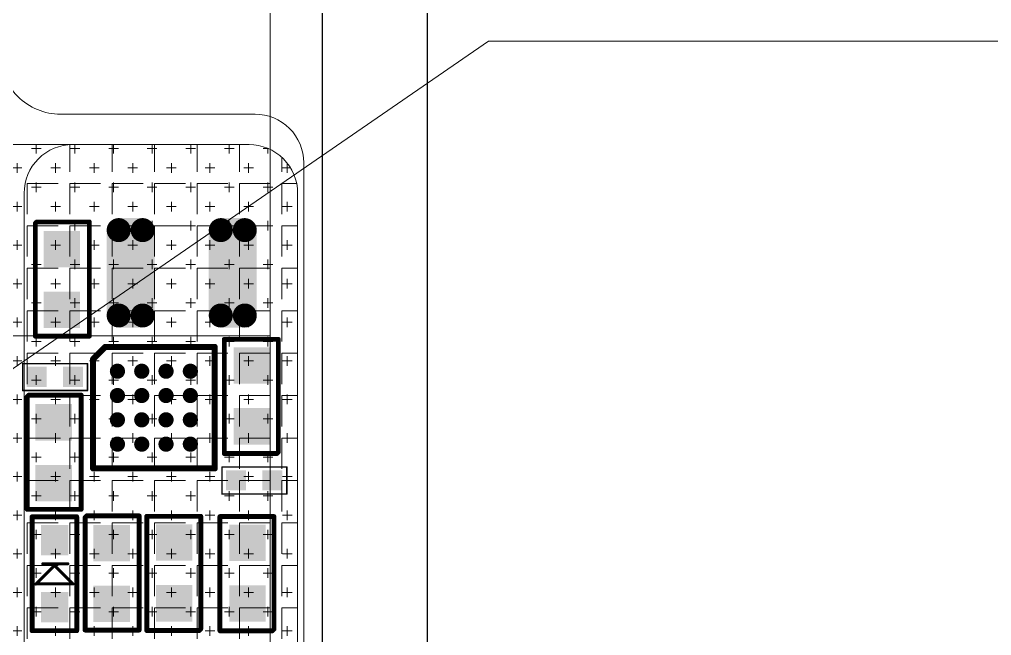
# Model space of a CAD drawing. Header units: millimetres. Extents: x 2674 to 3449, y -296 to 185.
# Drawn here: x 3401.18 to 3417.17, y -149.94 to -139.8 of the extents above; entities that cross this region are included whole.
import ezdxf
from ezdxf.lldxf.tags import DXFTag

# ---------------------------------------------------------------- set-up
doc = ezdxf.new("R2010")
doc.units = ezdxf.units.MM
doc.layers.get('0').update_dxf_attribs({"lineweight": 5})
for name, color, linetype, lineweight in [('DIM', 3, 'Continuous', 5), ('ITO', 2, 'Continuous', 5), ('MFPC', 2, 'Continuous', 5), ('TAPE', 90, 'Continuous', 5)]:
    doc.layers.add(name, color=color, linetype=linetype, lineweight=lineweight)
for name, color, linetype in [('L52', 5, 'Continuous'), ('lens', 6, 'Continuous'), ('TOPLAYER', 1, 'Continuous'), ('TOPOVERLAY', 2, 'Continuous'), ('TOPPASTE', 8, 'Continuous'), ('TOPSOLDER', 216, 'Continuous')]:
    doc.layers.add(name, color=color, linetype=linetype)
doc.styles.add('RD', font='ROMAND.shx', dxfattribs={"width": 0.8})
tags = doc.linetypes.add('CENTER', pattern=[0.6, 0.375, -0.075, 0.075, -0.075]).pattern_tags.tags
tags[10:11] = [DXFTag(74, 4), DXFTag(75, 0), DXFTag(340, '0'), DXFTag(46, 1.0), DXFTag(50, 0.0), DXFTag(44, 0.0), DXFTag(45, 0.0)]
tags[8:9] = [DXFTag(74, 4), DXFTag(75, 0), DXFTag(340, '0'), DXFTag(46, 1.0), DXFTag(50, 0.0), DXFTag(44, 0.0), DXFTag(45, 0.0)]
tags[6:7] = [DXFTag(74, 4), DXFTag(75, 0), DXFTag(340, '0'), DXFTag(46, 1.0), DXFTag(50, 0.0), DXFTag(44, 0.0), DXFTag(45, 0.0)]
tags[4:5] = [DXFTag(74, 4), DXFTag(75, 0), DXFTag(340, '0'), DXFTag(46, 1.0), DXFTag(50, 0.0), DXFTag(44, 0.0), DXFTag(45, 0.0)]
doc.dimstyles.new('DIM', dxfattribs={"dimtxt": 0.8, "dimasz": 0.8, "dimexe": 0, "dimexo": 0.5, "dimgap": 0.11, "dimtad": 0, "dimzin": 1, "dimdsep": 46, "dimtxsty": 'RD', "dimcen": 0, "dimclrd": 256, "dimclre": 256, "dimclrt": 256, "dimadec": 0, "dimazin": 0, "dimtm": 1e-09, "dimtfac": 1, "dimtofl": 0, "dimtmove": 0, "dimatfit": 3, "dimfxl": 1, "dimlwe": -1, "dimarcsym": 0})

# ---------------------------------------------------------------- blocks, each defined once
blk = doc.blocks.new('R178MQM-001-PNL-V01-C')
at = {"layer": 'L52', "color": 7}
blk.add_lwpolyline([(1292.346, -125.745), (1292.346, -125.631), (1292.346, -125.745), (1292.346, -150.739), (1292.346, -150.853), (1292.343, -151.427), (1292.331, -151.865), (1292.311, -152.233), (1292.299, -152.396), (1292.264, -152.724), (1292.22, -153.029), (1292.166, -153.315), (1292.102, -153.585), (1292.102, -153.586), (1292.028, -153.845), (1291.944, -154.094), (1291.85, -154.333), (1291.745, -154.561), (1291.632, -154.78), (1291.61, -154.818), (1291.485, -155.028), (1291.349, -155.228), (1291.203, -155.42), (1291.048, -155.603)], dxfattribs=at)
blk = doc.blocks.new('R178MQK-026-P61-CVL-V01-C')
at = {"layer": 'lens'}
blk.add_line((3136.272, -169.898), (3136.272, -146.028), dxfattribs=at)
at = {"layer": 'lens', "color": 1, "linetype": 'Continuous', "lineweight": 18}
blk.add_lwpolyline([(3129.187, -140.078, -0.414214), (3133.687, -144.578), (3133.687, -170.769, -0.414214), (3129.237, -175.219), (3109.283, -175.219, -0.414214), (3104.783, -170.719), (3104.783, -144.578, -0.414214), (3109.283, -140.078)], format="xyb", close=True, dxfattribs=at)
blk = doc.blocks.new('0201_5')
at = {"layer": 'TOPLAYER'}
for points in [[(0.164998, -0.165001), (0.164998, 0.165001), (-0.164998, -0.165001), (-0.164998, 0.165001)], [(0.764997, -0.165001), (0.764997, 0.165001), (0.435, -0.165001), (0.435, 0.165001)]]:
    blk.add_solid(points, dxfattribs=at)
at = {"layer": 'TOPOVERLAY', "const_width": 0.025001}
for points in [[(-0.23, -0.217), (-0.23, 0.225999)], [(-0.23, 0.225999), (-0.181, 0.225999)], [(-0.18, 0.225999), (0.836, 0.225999)], [(0.836, -0.217), (0.836, 0.225999)], [(-0.23, -0.217), (0.836, -0.217)]]:
    blk.add_lwpolyline(points, dxfattribs=at)
at = {"layer": 'TOPOVERLAY', "const_width": 0.012499}
for points in [[(-0.23625, 0.225999, 1), (-0.223749, 0.225999, 1)], [(-0.23625, 0.225999, 1), (-0.223749, 0.225999, 1)], [(-0.187251, 0.225999, 1), (-0.174749, 0.225999, 1)], [(-0.186251, 0.225999, 1), (-0.173749, 0.225999, 1)], [(0.829749, 0.225999, 1), (0.842251, 0.225999, 1)], [(0.829749, 0.225999, 1), (0.842251, 0.225999, 1)], [(-0.23625, -0.217, 1), (-0.223749, -0.217, 1)], [(-0.23625, -0.217, 1), (-0.223749, -0.217, 1)], [(0.829749, -0.217, 1), (0.842251, -0.217, 1)], [(0.829749, -0.217, 1), (0.842251, -0.217, 1)]]:
    blk.add_lwpolyline(points, format="xyb", close=True, dxfattribs=at)
at = {"layer": 'TOPPASTE'}
for points in [[(0.164998, -0.165001), (0.164998, 0.165001), (-0.164998, -0.165001), (-0.164998, 0.165001)], [(0.764997, -0.165001), (0.764997, 0.165001), (0.435, -0.165001), (0.435, 0.165001)]]:
    blk.add_solid(points, dxfattribs=at)
at = {"layer": 'TOPSOLDER'}
for points in [[(0.164998, -0.165001), (0.164998, 0.165001), (-0.164998, -0.165001), (-0.164998, 0.165001)], [(0.764997, -0.165001), (0.764997, 0.165001), (0.435, -0.165001), (0.435, 0.165001)]]:
    blk.add_solid(points, dxfattribs=at)
blk = doc.blocks.new('DIODE_SCHOTTKY_6')
at = {"layer": 'TOPLAYER'}
for points in [[(-0.249999, -0.224998), (0.249999, -0.224998), (-0.249999, 0.224998), (0.249999, 0.224998)], [(0.849998, -0.224998), (1.349997, -0.224998), (0.849998, 0.224998), (1.349997, 0.224998)]]:
    blk.add_solid(points, dxfattribs=at)
at = {"layer": 'TOPOVERLAY'}
for points, const_width in [([(-0.387835, -0.37039), (-0.387835, 0.364609)], 0.08001), ([(1.486865, 0.364609), (-0.387835, 0.364609)], 0.08001), ([(0.686186, -0.001069), (0.380865, 0.304251)], 0.05), ([(0.380865, -0.30639), (0.380865, 0.304251)], 0.05), ([(1.486865, -0.37039), (1.486865, 0.364609)], 0.08001), ([(0.713064, -0.19479), (0.713064, 0.218011)], 0.05), ([(0.379265, -0.30799), (0.686186, -0.001069)], 0.05), ([(1.486865, -0.37039), (-0.387835, -0.37039)], 0.08001)]:
    blk.add_lwpolyline(points, dxfattribs=dict(at, const_width=const_width))
for points, const_width in [([(-0.407838, 0.364609, 1), (-0.367833, 0.364609, 1)], 0.040005), ([(-0.407838, 0.364609, 1), (-0.367833, 0.364609, 1)], 0.040005), ([(0.368366, 0.304251, 1), (0.393365, 0.304251, 1)], 0.024999), ([(0.368366, 0.304251, 1), (0.393365, 0.304251, 1)], 0.024999), ([(1.466863, 0.364609, 1), (1.506868, 0.364609, 1)], 0.040005), ([(1.466863, 0.364609, 1), (1.506868, 0.364609, 1)], 0.040005), ([(0.700565, 0.218011, 1), (0.725564, 0.218011, 1)], 0.024999), ([(0.673687, -0.001069, 1), (0.698685, -0.001069, 1)], 0.024999), ([(0.673687, -0.001069, 1), (0.698685, -0.001069, 1)], 0.024999), ([(0.366766, -0.30799, 1), (0.391765, -0.30799, 1)], 0.024999), ([(0.368366, -0.30639, 1), (0.393365, -0.30639, 1)], 0.024999), ([(0.700565, -0.19479, 1), (0.725564, -0.19479, 1)], 0.024999), ([(-0.407838, -0.37039, 1), (-0.367833, -0.37039, 1)], 0.040005), ([(-0.407838, -0.37039, 1), (-0.367833, -0.37039, 1)], 0.040005), ([(1.466863, -0.37039, 1), (1.506868, -0.37039, 1)], 0.040005), ([(1.466863, -0.37039, 1), (1.506868, -0.37039, 1)], 0.040005)]:
    blk.add_lwpolyline(points, format="xyb", close=True, dxfattribs=dict(at, const_width=const_width))
at = {"layer": 'TOPPASTE'}
for points in [[(-0.249999, -0.224998), (0.249999, -0.224998), (-0.249999, 0.224998), (0.249999, 0.224998)], [(0.849998, -0.224998), (1.349997, -0.224998), (0.849998, 0.224998), (1.349997, 0.224998)]]:
    blk.add_solid(points, dxfattribs=at)
at = {"layer": 'TOPSOLDER'}
for points in [[(-0.249999, -0.224998), (0.249999, -0.224998), (-0.249999, 0.224998), (0.249999, 0.224998)], [(0.849998, -0.224998), (1.349997, -0.224998), (0.849998, 0.224998), (1.349997, 0.224998)]]:
    blk.add_solid(points, dxfattribs=at)
blk = doc.blocks.new('0402S_24')
at = {"layer": 'TOPLAYER'}
for points in [[(-0.248054, 0.305189), (-0.848053, 0.305189), (-0.248054, -0.29481), (-0.848053, -0.29481)], [(0.751944, 0.305189), (0.151945, 0.305189), (0.751944, -0.29481), (0.151945, -0.29481)]]:
    blk.add_solid(points, dxfattribs=at)
at = {"layer": 'TOPOVERLAY', "const_width": 0.08001}
for points in [[(-0.979853, -0.431411), (-0.979853, 0.457589)], [(0.899747, 0.457589), (-0.979853, 0.457589)], [(0.899747, -0.406011), (0.899747, 0.457589)], [(0.874347, -0.431411), (-0.979853, -0.431411)], [(0.874347, -0.431411), (0.899747, -0.406011)]]:
    blk.add_lwpolyline(points, dxfattribs=at)
at = {"layer": 'TOPOVERLAY', "const_width": 0.040005}
for points in [[(-0.999856, 0.457589, 1), (-0.959851, 0.457589, 1)], [(-0.999856, 0.457589, 1), (-0.959851, 0.457589, 1)], [(0.879744, 0.457589, 1), (0.919749, 0.457589, 1)], [(0.879744, 0.457589, 1), (0.919749, 0.457589, 1)], [(-0.999856, -0.431411, 1), (-0.959851, -0.431411, 1)], [(-0.999856, -0.431411, 1), (-0.959851, -0.431411, 1)], [(0.854344, -0.431411, 1), (0.894349, -0.431411, 1)], [(0.854344, -0.431411, 1), (0.894349, -0.431411, 1)], [(0.879744, -0.406011, 1), (0.919749, -0.406011, 1)], [(0.879744, -0.406011, 1), (0.919749, -0.406011, 1)]]:
    blk.add_lwpolyline(points, format="xyb", close=True, dxfattribs=at)
at = {"layer": 'TOPPASTE'}
for points in [[(-0.248054, 0.305189), (-0.848053, 0.305189), (-0.248054, -0.29481), (-0.848053, -0.29481)], [(0.751944, 0.305189), (0.151945, 0.305189), (0.751944, -0.29481), (0.151945, -0.29481)]]:
    blk.add_solid(points, dxfattribs=at)
at = {"layer": 'TOPSOLDER'}
for points in [[(-0.248054, 0.305189), (-0.848053, 0.305189), (-0.248054, -0.29481), (-0.848053, -0.29481)], [(0.751944, 0.305189), (0.151945, 0.305189), (0.751944, -0.29481), (0.151945, -0.29481)]]:
    blk.add_solid(points, dxfattribs=at)
blk = doc.blocks.new('0201_25')
at = {"layer": 'TOPLAYER'}
for points in [[(0.164998, -0.165001), (0.164998, 0.165001), (-0.164998, -0.165001), (-0.164998, 0.165001)], [(0.764997, -0.165001), (0.764997, 0.165001), (0.435, -0.165001), (0.435, 0.165001)]]:
    blk.add_solid(points, dxfattribs=at)
at = {"layer": 'TOPOVERLAY', "const_width": 0.025001}
for points in [[(-0.23, 0.225999), (-0.181, 0.225999)], [(-0.23, -0.217), (-0.23, 0.225999)], [(-0.18, 0.225999), (0.836, 0.225999)], [(0.836, -0.217), (0.836, 0.225999)], [(-0.23, -0.217), (0.836, -0.217)]]:
    blk.add_lwpolyline(points, dxfattribs=at)
at = {"layer": 'TOPOVERLAY', "const_width": 0.012499}
for points in [[(-0.23625, 0.225999, 1), (-0.223749, 0.225999, 1)], [(-0.23625, 0.225999, 1), (-0.223749, 0.225999, 1)], [(-0.187251, 0.225999, 1), (-0.174749, 0.225999, 1)], [(-0.186251, 0.225999, 1), (-0.173749, 0.225999, 1)], [(0.829749, 0.225999, 1), (0.842251, 0.225999, 1)], [(0.829749, 0.225999, 1), (0.842251, 0.225999, 1)], [(-0.23625, -0.217, 1), (-0.223749, -0.217, 1)], [(-0.23625, -0.217, 1), (-0.223749, -0.217, 1)], [(0.829749, -0.217, 1), (0.842251, -0.217, 1)], [(0.829749, -0.217, 1), (0.842251, -0.217, 1)]]:
    blk.add_lwpolyline(points, format="xyb", close=True, dxfattribs=at)
at = {"layer": 'TOPPASTE'}
for points in [[(0.164998, -0.165001), (0.164998, 0.165001), (-0.164998, -0.165001), (-0.164998, 0.165001)], [(0.764997, -0.165001), (0.764997, 0.165001), (0.435, -0.165001), (0.435, 0.165001)]]:
    blk.add_solid(points, dxfattribs=at)
at = {"layer": 'TOPSOLDER'}
for points in [[(0.164998, -0.165001), (0.164998, 0.165001), (-0.164998, -0.165001), (-0.164998, 0.165001)], [(0.764997, -0.165001), (0.764997, 0.165001), (0.435, -0.165001), (0.435, 0.165001)]]:
    blk.add_solid(points, dxfattribs=at)
blk = doc.blocks.new('0402S_26')
at = {"layer": 'TOPLAYER'}
for points in [[(-0.248054, 0.305189), (-0.848053, 0.305189), (-0.248054, -0.29481), (-0.848053, -0.29481)], [(0.751944, 0.305189), (0.151945, 0.305189), (0.751944, -0.29481), (0.151945, -0.29481)]]:
    blk.add_solid(points, dxfattribs=at)
at = {"layer": 'TOPOVERLAY', "const_width": 0.08001}
for points in [[(-0.979853, -0.431411), (-0.979853, 0.457589)], [(0.899747, 0.457589), (-0.979853, 0.457589)], [(0.899747, -0.406011), (0.899747, 0.457589)], [(0.874347, -0.431411), (-0.979853, -0.431411)], [(0.874347, -0.431411), (0.899747, -0.406011)]]:
    blk.add_lwpolyline(points, dxfattribs=at)
at = {"layer": 'TOPOVERLAY', "const_width": 0.040005}
for points in [[(-0.999856, 0.457589, 1), (-0.959851, 0.457589, 1)], [(-0.999856, 0.457589, 1), (-0.959851, 0.457589, 1)], [(0.879744, 0.457589, 1), (0.919749, 0.457589, 1)], [(0.879744, 0.457589, 1), (0.919749, 0.457589, 1)], [(-0.999856, -0.431411, 1), (-0.959851, -0.431411, 1)], [(-0.999856, -0.431411, 1), (-0.959851, -0.431411, 1)], [(0.854344, -0.431411, 1), (0.894349, -0.431411, 1)], [(0.854344, -0.431411, 1), (0.894349, -0.431411, 1)], [(0.879744, -0.406011, 1), (0.919749, -0.406011, 1)], [(0.879744, -0.406011, 1), (0.919749, -0.406011, 1)]]:
    blk.add_lwpolyline(points, format="xyb", close=True, dxfattribs=at)
at = {"layer": 'TOPPASTE'}
for points in [[(-0.248054, 0.305189), (-0.848053, 0.305189), (-0.248054, -0.29481), (-0.848053, -0.29481)], [(0.751944, 0.305189), (0.151945, 0.305189), (0.751944, -0.29481), (0.151945, -0.29481)]]:
    blk.add_solid(points, dxfattribs=at)
at = {"layer": 'TOPSOLDER'}
for points in [[(-0.248054, 0.305189), (-0.848053, 0.305189), (-0.248054, -0.29481), (-0.848053, -0.29481)], [(0.751944, 0.305189), (0.151945, 0.305189), (0.751944, -0.29481), (0.151945, -0.29481)]]:
    blk.add_solid(points, dxfattribs=at)
blk = doc.blocks.new('0402S_27')
at = {"layer": 'TOPLAYER'}
for points in [[(-0.248054, 0.305189), (-0.848053, 0.305189), (-0.248054, -0.29481), (-0.848053, -0.29481)], [(0.751944, 0.305189), (0.151945, 0.305189), (0.751944, -0.29481), (0.151945, -0.29481)]]:
    blk.add_solid(points, dxfattribs=at)
at = {"layer": 'TOPOVERLAY', "const_width": 0.08001}
for points in [[(-0.979853, -0.431411), (-0.979853, 0.457589)], [(0.899747, 0.457589), (-0.979853, 0.457589)], [(0.899747, -0.406011), (0.899747, 0.457589)], [(0.874347, -0.431411), (-0.979853, -0.431411)], [(0.874347, -0.431411), (0.899747, -0.406011)]]:
    blk.add_lwpolyline(points, dxfattribs=at)
at = {"layer": 'TOPOVERLAY', "const_width": 0.040005}
for points in [[(-0.999856, 0.457589, 1), (-0.959851, 0.457589, 1)], [(-0.999856, 0.457589, 1), (-0.959851, 0.457589, 1)], [(0.879744, 0.457589, 1), (0.919749, 0.457589, 1)], [(0.879744, 0.457589, 1), (0.919749, 0.457589, 1)], [(-0.999856, -0.431411, 1), (-0.959851, -0.431411, 1)], [(-0.999856, -0.431411, 1), (-0.959851, -0.431411, 1)], [(0.854344, -0.431411, 1), (0.894349, -0.431411, 1)], [(0.854344, -0.431411, 1), (0.894349, -0.431411, 1)], [(0.879744, -0.406011, 1), (0.919749, -0.406011, 1)], [(0.879744, -0.406011, 1), (0.919749, -0.406011, 1)]]:
    blk.add_lwpolyline(points, format="xyb", close=True, dxfattribs=at)
at = {"layer": 'TOPPASTE'}
for points in [[(-0.248054, 0.305189), (-0.848053, 0.305189), (-0.248054, -0.29481), (-0.848053, -0.29481)], [(0.751944, 0.305189), (0.151945, 0.305189), (0.751944, -0.29481), (0.151945, -0.29481)]]:
    blk.add_solid(points, dxfattribs=at)
at = {"layer": 'TOPSOLDER'}
for points in [[(-0.248054, 0.305189), (-0.848053, 0.305189), (-0.248054, -0.29481), (-0.848053, -0.29481)], [(0.751944, 0.305189), (0.151945, 0.305189), (0.751944, -0.29481), (0.151945, -0.29481)]]:
    blk.add_solid(points, dxfattribs=at)
blk = doc.blocks.new('0402S_28')
at = {"layer": 'TOPLAYER'}
for points in [[(-0.248054, 0.305189), (-0.848053, 0.305189), (-0.248054, -0.29481), (-0.848053, -0.29481)], [(0.751944, 0.305189), (0.151945, 0.305189), (0.751944, -0.29481), (0.151945, -0.29481)]]:
    blk.add_solid(points, dxfattribs=at)
at = {"layer": 'TOPOVERLAY', "const_width": 0.08001}
for points in [[(-0.979853, 0.457589), (-0.979853, -0.431411)], [(-0.979853, 0.457589), (0.899747, 0.457589)], [(0.899747, 0.457589), (0.899747, -0.406011)], [(-0.979853, -0.431411), (0.874347, -0.431411)], [(0.899747, -0.406011), (0.874347, -0.431411)]]:
    blk.add_lwpolyline(points, dxfattribs=at)
at = {"layer": 'TOPOVERLAY', "const_width": 0.040005}
for points in [[(-0.999856, 0.457589, 1), (-0.959851, 0.457589, 1)], [(-0.999856, 0.457589, 1), (-0.959851, 0.457589, 1)], [(0.879744, 0.457589, 1), (0.919749, 0.457589, 1)], [(0.879744, 0.457589, 1), (0.919749, 0.457589, 1)], [(-0.999856, -0.431411, 1), (-0.959851, -0.431411, 1)], [(-0.999856, -0.431411, 1), (-0.959851, -0.431411, 1)], [(0.854344, -0.431411, 1), (0.894349, -0.431411, 1)], [(0.854344, -0.431411, 1), (0.894349, -0.431411, 1)], [(0.879744, -0.406011, 1), (0.919749, -0.406011, 1)], [(0.879744, -0.406011, 1), (0.919749, -0.406011, 1)]]:
    blk.add_lwpolyline(points, format="xyb", close=True, dxfattribs=at)
at = {"layer": 'TOPPASTE'}
for points in [[(-0.248054, 0.305189), (-0.848053, 0.305189), (-0.248054, -0.29481), (-0.848053, -0.29481)], [(0.751944, 0.305189), (0.151945, 0.305189), (0.751944, -0.29481), (0.151945, -0.29481)]]:
    blk.add_solid(points, dxfattribs=at)
at = {"layer": 'TOPSOLDER'}
for points in [[(-0.248054, 0.305189), (-0.848053, 0.305189), (-0.248054, -0.29481), (-0.848053, -0.29481)], [(0.751944, 0.305189), (0.151945, 0.305189), (0.751944, -0.29481), (0.151945, -0.29481)]]:
    blk.add_solid(points, dxfattribs=at)
blk = doc.blocks.new('0402S_29')
at = {"layer": 'TOPLAYER'}
for points in [[(-0.248054, 0.305189), (-0.848053, 0.305189), (-0.248054, -0.29481), (-0.848053, -0.29481)], [(0.751944, 0.305189), (0.151945, 0.305189), (0.751944, -0.29481), (0.151945, -0.29481)]]:
    blk.add_solid(points, dxfattribs=at)
at = {"layer": 'TOPOVERLAY', "const_width": 0.08001}
for points in [[(-0.979853, 0.457589), (-0.979853, -0.431411)], [(-0.979853, 0.457589), (0.899747, 0.457589)], [(0.899747, 0.457589), (0.899747, -0.406011)], [(-0.979853, -0.431411), (0.874347, -0.431411)], [(0.899747, -0.406011), (0.874347, -0.431411)]]:
    blk.add_lwpolyline(points, dxfattribs=at)
at = {"layer": 'TOPOVERLAY', "const_width": 0.040005}
for points in [[(-0.999856, 0.457589, 1), (-0.959851, 0.457589, 1)], [(-0.999856, 0.457589, 1), (-0.959851, 0.457589, 1)], [(0.879744, 0.457589, 1), (0.919749, 0.457589, 1)], [(0.879744, 0.457589, 1), (0.919749, 0.457589, 1)], [(-0.999856, -0.431411, 1), (-0.959851, -0.431411, 1)], [(-0.999856, -0.431411, 1), (-0.959851, -0.431411, 1)], [(0.854344, -0.431411, 1), (0.894349, -0.431411, 1)], [(0.854344, -0.431411, 1), (0.894349, -0.431411, 1)], [(0.879744, -0.406011, 1), (0.919749, -0.406011, 1)], [(0.879744, -0.406011, 1), (0.919749, -0.406011, 1)]]:
    blk.add_lwpolyline(points, format="xyb", close=True, dxfattribs=at)
at = {"layer": 'TOPPASTE'}
for points in [[(-0.248054, 0.305189), (-0.848053, 0.305189), (-0.248054, -0.29481), (-0.848053, -0.29481)], [(0.751944, 0.305189), (0.151945, 0.305189), (0.751944, -0.29481), (0.151945, -0.29481)]]:
    blk.add_solid(points, dxfattribs=at)
at = {"layer": 'TOPSOLDER'}
for points in [[(-0.248054, 0.305189), (-0.848053, 0.305189), (-0.248054, -0.29481), (-0.848053, -0.29481)], [(0.751944, 0.305189), (0.151945, 0.305189), (0.751944, -0.29481), (0.151945, -0.29481)]]:
    blk.add_solid(points, dxfattribs=at)
blk = doc.blocks.new('0402S_30')
at = {"layer": 'TOPLAYER'}
for points in [[(-0.248054, 0.305189), (-0.848053, 0.305189), (-0.248054, -0.29481), (-0.848053, -0.29481)], [(0.751944, 0.305189), (0.151945, 0.305189), (0.751944, -0.29481), (0.151945, -0.29481)]]:
    blk.add_solid(points, dxfattribs=at)
at = {"layer": 'TOPOVERLAY', "const_width": 0.08001}
for points in [[(-0.979853, 0.457589), (0.899747, 0.457589)], [(-0.979853, 0.457589), (-0.979853, -0.431411)], [(0.899747, 0.457589), (0.899747, -0.406011)], [(-0.979853, -0.431411), (0.874347, -0.431411)], [(0.899747, -0.406011), (0.874347, -0.431411)]]:
    blk.add_lwpolyline(points, dxfattribs=at)
at = {"layer": 'TOPOVERLAY', "const_width": 0.040005}
for points in [[(-0.999856, 0.457589, 1), (-0.959851, 0.457589, 1)], [(-0.999856, 0.457589, 1), (-0.959851, 0.457589, 1)], [(0.879744, 0.457589, 1), (0.919749, 0.457589, 1)], [(0.879744, 0.457589, 1), (0.919749, 0.457589, 1)], [(-0.999856, -0.431411, 1), (-0.959851, -0.431411, 1)], [(-0.999856, -0.431411, 1), (-0.959851, -0.431411, 1)], [(0.854344, -0.431411, 1), (0.894349, -0.431411, 1)], [(0.854344, -0.431411, 1), (0.894349, -0.431411, 1)], [(0.879744, -0.406011, 1), (0.919749, -0.406011, 1)], [(0.879744, -0.406011, 1), (0.919749, -0.406011, 1)]]:
    blk.add_lwpolyline(points, format="xyb", close=True, dxfattribs=at)
at = {"layer": 'TOPPASTE'}
for points in [[(-0.248054, 0.305189), (-0.848053, 0.305189), (-0.248054, -0.29481), (-0.848053, -0.29481)], [(0.751944, 0.305189), (0.151945, 0.305189), (0.751944, -0.29481), (0.151945, -0.29481)]]:
    blk.add_solid(points, dxfattribs=at)
at = {"layer": 'TOPSOLDER'}
for points in [[(-0.248054, 0.305189), (-0.848053, 0.305189), (-0.248054, -0.29481), (-0.848053, -0.29481)], [(0.751944, 0.305189), (0.151945, 0.305189), (0.751944, -0.29481), (0.151945, -0.29481)]]:
    blk.add_solid(points, dxfattribs=at)
blk = doc.blocks.new('BGA16_4_33')
at = {"layer": 'TOPLAYER', "const_width": 0.124998}
for points in [[(-0.062499, 0, 1), (0.062499, 0, 1)], [(0.3375, 0, 1), (0.462498, 0, 1)], [(0.737499, 0, 1), (0.862498, 0, 1)], [(1.137498, 0, 1), (1.262497, 0, 1)], [(-0.062499, -0.399999, 1), (0.062499, -0.399999, 1)], [(0.3375, -0.399999, 1), (0.462498, -0.399999, 1)], [(0.737499, -0.399999, 1), (0.862498, -0.399999, 1)], [(1.137498, -0.399999, 1), (1.262497, -0.399999, 1)], [(-0.062499, -0.799998, 1), (0.062499, -0.799998, 1)], [(0.3375, -0.799998, 1), (0.462498, -0.799998, 1)], [(0.737499, -0.799998, 1), (0.862498, -0.799998, 1)], [(1.137498, -0.799998, 1), (1.262497, -0.799998, 1)], [(-0.062499, -1.199998, 1), (0.062499, -1.199998, 1)], [(0.3375, -1.199998, 1), (0.462498, -1.199998, 1)], [(0.737499, -1.199998, 1), (0.862498, -1.199998, 1)], [(1.137498, -1.199998, 1), (1.262497, -1.199998, 1)]]:
    blk.add_lwpolyline(points, format="xyb", close=True, dxfattribs=at)
at = {"layer": 'TOPOVERLAY', "const_width": 0.1}
for points in [[(-0.2, 0.399999), (-0.399999, 0.2)], [(-0.2, 0.399999), (1.599997, 0.399999)], [(1.599997, 0.399999), (1.599997, -1.599997)], [(-0.399999, 0.2), (-0.399999, -1.599997)], [(-0.399999, -1.599997), (1.599997, -1.599997)]]:
    blk.add_lwpolyline(points, dxfattribs=at)
at = {"layer": 'TOPOVERLAY', "const_width": 0.05}
for points in [[(-0.224998, 0.399999, 1), (-0.175001, 0.399999, 1)], [(-0.224998, 0.399999, 1), (-0.175001, 0.399999, 1)], [(1.574998, 0.399999, 1), (1.624995, 0.399999, 1)], [(1.574998, 0.399999, 1), (1.624995, 0.399999, 1)], [(-0.424998, 0.2, 1), (-0.375001, 0.2, 1)], [(-0.424998, 0.2, 1), (-0.375001, 0.2, 1)], [(-0.424998, -1.599997, 1), (-0.375001, -1.599997, 1)], [(-0.424998, -1.599997, 1), (-0.375001, -1.599997, 1)], [(1.574998, -1.599997, 1), (1.624995, -1.599997, 1)], [(1.574998, -1.599997, 1), (1.624995, -1.599997, 1)]]:
    blk.add_lwpolyline(points, format="xyb", close=True, dxfattribs=at)
at = {"layer": 'TOPPASTE', "const_width": 0.124998}
for points in [[(-0.062499, 0, 1), (0.062499, 0, 1)], [(0.3375, 0, 1), (0.462498, 0, 1)], [(0.737499, 0, 1), (0.862498, 0, 1)], [(1.137498, 0, 1), (1.262497, 0, 1)], [(-0.062499, -0.399999, 1), (0.062499, -0.399999, 1)], [(0.3375, -0.399999, 1), (0.462498, -0.399999, 1)], [(0.737499, -0.399999, 1), (0.862498, -0.399999, 1)], [(1.137498, -0.399999, 1), (1.262497, -0.399999, 1)], [(-0.062499, -0.799998, 1), (0.062499, -0.799998, 1)], [(0.3375, -0.799998, 1), (0.462498, -0.799998, 1)], [(0.737499, -0.799998, 1), (0.862498, -0.799998, 1)], [(1.137498, -0.799998, 1), (1.262497, -0.799998, 1)], [(-0.062499, -1.199998, 1), (0.062499, -1.199998, 1)], [(0.3375, -1.199998, 1), (0.462498, -1.199998, 1)], [(0.737499, -1.199998, 1), (0.862498, -1.199998, 1)], [(1.137498, -1.199998, 1), (1.262497, -1.199998, 1)]]:
    blk.add_lwpolyline(points, format="xyb", close=True, dxfattribs=at)
at = {"layer": 'TOPSOLDER', "const_width": 0.124998}
for points in [[(-0.062499, 0, 1), (0.062499, 0, 1)], [(0.3375, 0, 1), (0.462498, 0, 1)], [(0.737499, 0, 1), (0.862498, 0, 1)], [(1.137498, 0, 1), (1.262497, 0, 1)], [(-0.062499, -0.399999, 1), (0.062499, -0.399999, 1)], [(0.3375, -0.399999, 1), (0.462498, -0.399999, 1)], [(0.737499, -0.399999, 1), (0.862498, -0.399999, 1)], [(1.137498, -0.399999, 1), (1.262497, -0.399999, 1)], [(-0.062499, -0.799998, 1), (0.062499, -0.799998, 1)], [(0.3375, -0.799998, 1), (0.462498, -0.799998, 1)], [(0.737499, -0.799998, 1), (0.862498, -0.799998, 1)], [(1.137498, -0.799998, 1), (1.262497, -0.799998, 1)], [(-0.062499, -1.199998, 1), (0.062499, -1.199998, 1)], [(0.3375, -1.199998, 1), (0.462498, -1.199998, 1)], [(0.737499, -1.199998, 1), (0.862498, -1.199998, 1)], [(1.137498, -1.199998, 1), (1.262497, -1.199998, 1)]]:
    blk.add_lwpolyline(points, format="xyb", close=True, dxfattribs=at)
blk = doc.blocks.new('R178MQK-041-MFPC-V01-A')
at = {"lineweight": 5}
h = blk.add_hatch(dxfattribs=at)
h.set_pattern_fill('ANGLE', scale=0.1)
h.set_pattern_definition([(180, (5345.3093, 3e-14), (0, 0.6985), [0.508, -0.1905]), (90, (5345.3093, 3e-14), (0.6985, 4e-17), [0.508, -0.1905])])
edge = h.paths.add_edge_path()
edge.add_line((2657.755, -188.099), (2657.755, -172.985))
edge.add_arc((2658.555, -172.985), 0.8, 90, 180, ccw=False)
edge.add_line((2658.555, -172.185), (2661.455, -172.185))
edge.add_arc((2661.455, -172.985), 0.8, 0, 90, ccw=False)
edge.add_line((2662.255, -172.985), (2662.255, -188.099))
edge.add_arc((2661.455, -188.099), 0.8, 270, 360, ccw=False)
edge.add_line((2661.455, -188.899), (2658.555, -188.899))
edge.add_arc((2658.555, -188.099), 0.8, 180, 270, ccw=False)
h.paths.add_polyline_path([(2658.209, -173.903), (2661.889, -173.866), (2661.96, -180.962), (2658.28, -180.999)], flags=24)
at = {"layer": 'TAPE', "lineweight": 5}
h = blk.add_hatch(dxfattribs=at)
h.set_pattern_fill('CROSS', color=32, scale=0.05, angle=180)
edge = h.paths.add_edge_path()
edge.add_line((2657.755, -188.099), (2657.755, -172.985))
edge.add_arc((2658.555, -172.985), 0.8, 90, 180, ccw=False)
edge.add_line((2658.555, -172.185), (2662.455, -172.185))
edge.add_arc((2662.455, -172.985), 0.8, 0, 90, ccw=False)
edge.add_line((2663.255, -172.985), (2663.255, -188.099))
edge.add_arc((2662.455, -188.099), 0.8, 270, 360, ccw=False)
edge.add_line((2662.455, -188.899), (2658.555, -188.899))
edge.add_arc((2658.555, -188.099), 0.8, 180, 270, ccw=False)
at = {"color": 7, "linetype": 'Continuous'}
blk.add_lwpolyline([(2657.755, -188.099), (2657.755, -172.985, -0.414214), (2658.555, -172.185), (2661.455, -172.185, -0.414214), (2662.255, -172.985), (2662.255, -188.099, -0.414214), (2661.455, -188.899), (2658.555, -188.899, -0.414214)], format="xyb", close=True, dxfattribs=at)
at = {"layer": 'MFPC', "color": 1, "lineweight": 5}
blk.add_lwpolyline([(2684.854, -172.085), (2658.455, -172.085, 0.414214), (2657.655, -172.885), (2657.655, -188.599, 0.414214), (2658.455, -189.399), (2661.654, -189.399, -0.414214), (2662.654, -190.399)], format="xyb", dxfattribs=at)
at = {"layer": 'TAPE', "color": 32, "lineweight": 5}
blk.add_lwpolyline([(2657.755, -188.099), (2657.755, -172.985, -0.414214), (2658.555, -172.185), (2662.455, -172.185, -0.414214), (2663.255, -172.985), (2663.255, -188.099, -0.414214), (2662.455, -188.899), (2658.555, -188.899, -0.414214)], format="xyb", close=True, dxfattribs=at)
at = {"layer": 'TOPLAYER', "const_width": 0.198}
for points in [[(2658.526, -186.086, -1), (2658.723, -186.086, -1)], [(2658.921, -186.086, -1), (2659.118, -186.086, -1)], [(2660.206, -186.086, -1), (2660.403, -186.086, -1)], [(2660.601, -186.086, -1), (2660.798, -186.086, -1)], [(2658.526, -187.491, -1), (2658.723, -187.491, -1)], [(2658.921, -187.491, -1), (2659.118, -187.491, -1)], [(2660.206, -187.491, -1), (2660.403, -187.491, -1)], [(2660.601, -187.491, -1), (2660.798, -187.491, -1)]]:
    blk.add_lwpolyline(points, format="xyb", close=True, dxfattribs=at)
at = {"layer": 'TOPLAYER'}
for points in [[(2658.624, -185.888), (2659.019, -185.888), (2658.624, -187.688), (2659.019, -187.688)], [(2660.304, -185.888), (2660.699, -185.888), (2660.304, -187.688), (2660.699, -187.688)], [(2658.427, -186.086), (2659.217, -186.086), (2658.427, -187.491), (2659.217, -187.491)], [(2660.107, -186.086), (2660.897, -186.086), (2660.107, -187.491), (2660.897, -187.491)]]:
    blk.add_solid(points, dxfattribs=at)
at = {"layer": 'TOPPASTE', "const_width": 0.198}
for points in [[(2658.526, -186.086, -1), (2658.723, -186.086, -1)], [(2658.921, -186.086, -1), (2659.118, -186.086, -1)], [(2660.206, -186.086, -1), (2660.403, -186.086, -1)], [(2660.601, -186.086, -1), (2660.798, -186.086, -1)], [(2658.526, -187.491, -1), (2658.723, -187.491, -1)], [(2658.921, -187.491, -1), (2659.118, -187.491, -1)], [(2660.206, -187.491, -1), (2660.403, -187.491, -1)], [(2660.601, -187.491, -1), (2660.798, -187.491, -1)]]:
    blk.add_lwpolyline(points, format="xyb", close=True, dxfattribs=at)
at = {"layer": 'TOPPASTE'}
for points in [[(2658.624, -185.888), (2659.019, -185.888), (2658.624, -187.688), (2659.019, -187.688)], [(2660.304, -185.888), (2660.699, -185.888), (2660.304, -187.688), (2660.699, -187.688)], [(2658.427, -186.086), (2659.217, -186.086), (2658.427, -187.491), (2659.217, -187.491)], [(2660.107, -186.086), (2660.897, -186.086), (2660.107, -187.491), (2660.897, -187.491)]]:
    blk.add_solid(points, dxfattribs=at)
at = {"layer": 'TOPSOLDER', "const_width": 0.198}
for points in [[(2658.526, -186.086, -1), (2658.723, -186.086, -1)], [(2658.921, -186.086, -1), (2659.118, -186.086, -1)], [(2660.206, -186.086, -1), (2660.403, -186.086, -1)], [(2660.601, -186.086, -1), (2660.798, -186.086, -1)], [(2658.526, -187.491, -1), (2658.723, -187.491, -1)], [(2658.921, -187.491, -1), (2659.118, -187.491, -1)], [(2660.206, -187.491, -1), (2660.403, -187.491, -1)], [(2660.601, -187.491, -1), (2660.798, -187.491, -1)]]:
    blk.add_lwpolyline(points, format="xyb", close=True, dxfattribs=at)
at = {"layer": 'TOPSOLDER'}
for points in [[(2658.624, -185.888), (2659.019, -185.888), (2658.624, -187.688), (2659.019, -187.688)], [(2660.304, -185.888), (2660.699, -185.888), (2660.304, -187.688), (2660.699, -187.688)], [(2658.427, -186.086), (2659.217, -186.086), (2658.427, -187.491), (2659.217, -187.491)], [(2660.107, -186.086), (2660.897, -186.086), (2660.107, -187.491), (2660.897, -187.491)]]:
    blk.add_solid(points, dxfattribs=at)
at = {"xscale": -1}
for name, p, rotation in [('0402S_29', (2658.576, -181.797), 270), ('0402S_30', (2659.78, -181.801), 270), ('0402S_27', (2660.82, -181.889), 90), ('DIODE_SCHOTTKY_6', (2661.754, -181.287), 90), ('0402S_26', (2661.774, -183.876), 90), ('BGA16_4_33', (2660.72, -185.169), 270), ('0402S_28', (2658.504, -184.714), 270), ('0402S_24', (2661.64, -186.726), 90)]:
    blk.add_blockref(name, p, dxfattribs=dict(at, rotation=rotation))
for name, p in [('0201_5', (2658.769, -183.375)), ('0201_25', (2662.049, -185.077))]:
    blk.add_blockref(name, p, dxfattribs=at)

msp = doc.modelspace()

# ---------------------------------------------------------------- linework, layer by layer
at = {"color": 1, "linetype": 'CENTER', "lineweight": 5}
msp.add_line((3405.3088, -145.0036), (3376.405, -145.0036), dxfattribs=at)

# ---------------------------------------------------------------- block references
at = {"layer": 'DIM', "lineweight": 5}
msp.add_blockref('R178MQK-026-P61-CVL-V01-C', (271.6204, 12.6447), dxfattribs=at)
at = {"layer": 'DIM', "lineweight": 5, "rotation": 180}
msp.add_blockref('R178MQK-041-MFPC-V01-A', (6063.5116, -330.7543), dxfattribs=at)
at = {"layer": 'ITO', "lineweight": 5}
msp.add_blockref('R178MQM-001-PNL-V01-C', (2113.8126, -7.3381), dxfattribs=at)

# ---------------------------------------------------------------- leaders
at = {"layer": 'DIM', "lineweight": 5}
msp.add_leader([(3399.3584, -146.7221), (3408.8988, -140.1545), (3421.9306, -140.1545)], dimstyle='DIM', override={"dimgap": 0.11, "dimtad": 0, "dimfxl": 1.25, "dimlwd": 5, "dimlwe": 5, "dimarcsym": 1}, dxfattribs=at)

doc.saveas('drawing.dxf')
